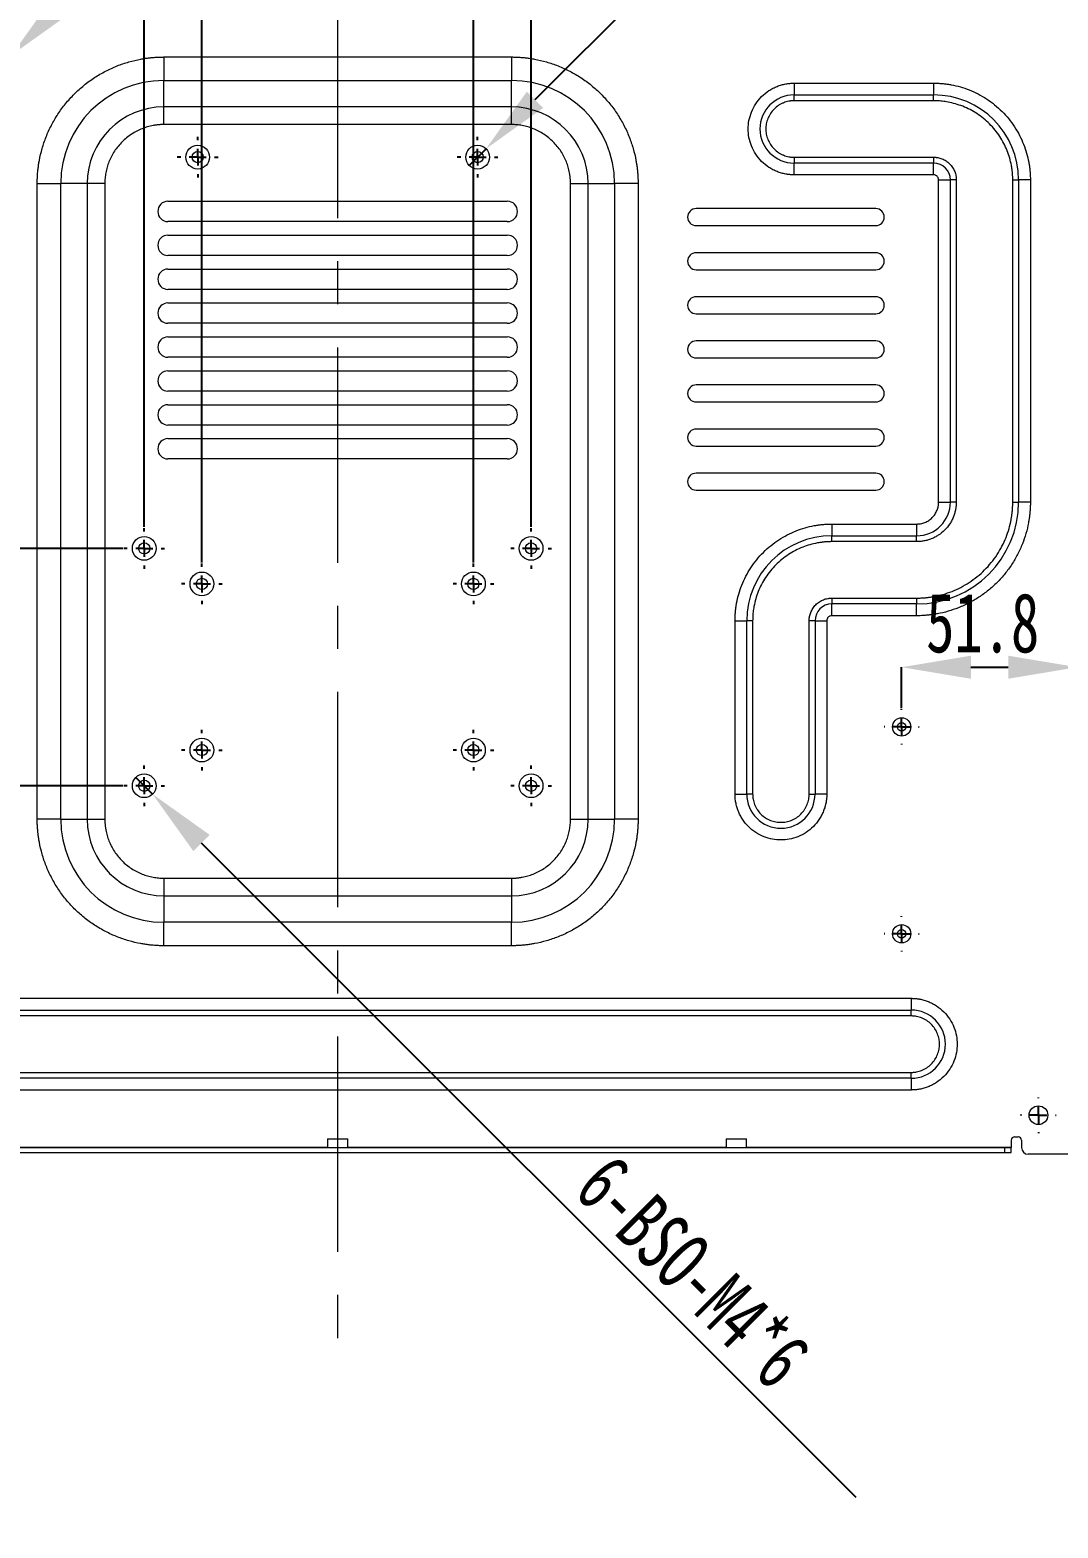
# Model space of a CAD drawing. Header units: millimetres. Extents: x 2 to 901, y 2 to 348.
# Drawn here: x 515.1 to 575.7, y 138.4 to 226.7 of the extents above; entities that cross this region are included whole.
import ezdxf

# ---------------------------------------------------------------- set-up
doc = ezdxf.new("R2010")
doc.units = ezdxf.units.MM
doc.header["$PDSIZE"] = -1
doc.linetypes.add('CENTERX2', pattern=[20.32, 12.7, -2.54, 2.54, -2.54])
doc.layers.add('图框', color=7, linetype='Continuous')
doc.styles.add('SLDTEXTSTYLE4', font='TXT', dxfattribs={"width": 0.7})
doc.dimstyles.new('SLDDIMSTYLE0', dxfattribs={"dimtxt": 3.5, "dimasz": 4.08, "dimexe": 0, "dimexo": 0.0625, "dimgap": 0.875, "dimtad": 2, "dimdec": 1, "dimlfac": 5, "dimrnd": 1e-09, "dimzin": 12, "dimdsep": 46, "dimtxsty": 'SLDTEXTSTYLE4', "dimsah": 1, "dimcen": 0.09, "dimadec": 0, "dimazin": 3, "dimtfac": 1, "dimtdec": 1, "dimtofl": 0, "dimtmove": 0, "dimatfit": 3, "dimfxl": 1, "dimfrac": 2, "dimtolj": 1, "dimtzin": 12, "dimarcsym": 0})
doc.dimstyles.new('SLDDIMSTYLE1', dxfattribs={"dimtxt": 3.5, "dimasz": 4.08, "dimexe": 0, "dimexo": 0.0625, "dimgap": 0.875, "dimtad": 2, "dimdec": 1, "dimlfac": 5, "dimrnd": 1e-09, "dimzin": 12, "dimdsep": 46, "dimtxsty": 'SLDTEXTSTYLE4', "dimsah": 1, "dimcen": 0.09, "dimadec": 0, "dimazin": 3, "dimtfac": 1, "dimtdec": 1, "dimtmove": 0, "dimatfit": 0, "dimfxl": 1, "dimfrac": 2, "dimtolj": 1, "dimtzin": 12, "dimarcsym": 0})
doc.dimstyles.new('SLDDIMSTYLE2', dxfattribs={"dimtxt": 3.5, "dimasz": 4.08, "dimexe": 0, "dimexo": 0.0625, "dimgap": 0.875, "dimtad": 2, "dimdec": 1, "dimlfac": 5, "dimrnd": 1e-09, "dimzin": 12, "dimdsep": 46, "dimtxsty": 'SLDTEXTSTYLE4', "dimblk1": 'NONE', "dimsah": 1, "dimcen": 0, "dimadec": 0, "dimazin": 3, "dimtfac": 1, "dimtdec": 1, "dimtmove": 0, "dimatfit": 3, "dimldrblk": 'NONE', "dimfxl": 1, "dimfrac": 2, "dimtolj": 1, "dimtzin": 12, "dimarcsym": 0})

# ---------------------------------------------------------------- blocks, each defined once
blk = doc.blocks.new('_D_7')
at = {"layer": 'Defpoints', "color": 0, "transparency": 16777216}
for p in [(513.236, 224.491), (514, 225.254)]:
    blk.add_point(p, dxfattribs=at)
at = {"layer": '图框', "color": 0, "lineweight": -2, "transparency": 16777216}
for p, q in [((538.906, 250.161), (516.885, 228.139)), ((513.236, 224.491), (514, 225.254))]:
    blk.add_line(p, q, dxfattribs=at)
at = {"layer": '图框', "color": 0, "transparency": 16777216}
blk.add_solid([(516.404, 228.62), (517.366, 227.659), (514, 225.254)], dxfattribs=at)
at = {"layer": '图框', "color": 0, "transparency": 16777216, "insert": (518.447, 235.889), "char_height": 3.5, "attachment_point": 1, "rotation": 45, "style": 'SLDTEXTSTYLE4'}
blk.add_mtext('\\A1;4-BOS-M3*8', dxfattribs=at)
blk = doc.blocks.new('_NONE')
blk = doc.blocks.new('_D_8')
at = {"layer": 'Defpoints', "color": 0, "transparency": 16777216}
for p in [(576.818, 189.153), (566.458, 186.674), (576.818, 186.674)]:
    blk.add_point(p, dxfattribs=at)
at = {"layer": '图框', "color": 0, "lineweight": -2, "transparency": 16777216}
for p, q in [((566.458, 186.737), (566.458, 189.153)), ((570.538, 189.153), (572.738, 189.153)), ((576.818, 186.737), (576.818, 189.153))]:
    blk.add_line(p, q, dxfattribs=at)
at = {"layer": '图框', "color": 0, "transparency": 16777216}
for points in [[(570.538, 189.833), (570.538, 188.473), (566.458, 189.153)], [(572.738, 189.833), (572.738, 188.473), (576.818, 189.153)]]:
    blk.add_solid(points, dxfattribs=at)
at = {"layer": '图框', "color": 0, "transparency": 16777216, "insert": (571.235, 193.528), "char_height": 3.5, "attachment_point": 2, "style": 'SLDTEXTSTYLE4'}
blk.add_mtext('\\A1;51.8', dxfattribs=at)
blk = doc.blocks.new('_D_11')
at = {"layer": 'Defpoints', "color": 0, "transparency": 16777216}
for p in [(544.618, 256.493), (521.818, 197.362), (544.618, 197.362)]:
    blk.add_point(p, dxfattribs=at)
at = {"layer": '图框', "color": 0, "lineweight": -2, "transparency": 16777216}
for p, q in [((521.818, 197.425), (521.818, 256.493)), ((525.898, 256.493), (540.538, 256.493)), ((544.618, 197.425), (544.618, 256.493))]:
    blk.add_line(p, q, dxfattribs=at)
at = {"layer": '图框', "color": 0, "transparency": 16777216}
for points in [[(525.898, 257.173), (525.898, 255.813), (521.818, 256.493)], [(540.538, 257.173), (540.538, 255.813), (544.618, 256.493)]]:
    blk.add_solid(points, dxfattribs=at)
at = {"layer": '图框', "color": 0, "transparency": 16777216, "insert": (533.204, 260.868), "char_height": 3.5, "attachment_point": 2, "style": 'SLDTEXTSTYLE4'}
blk.add_mtext('\\A1;114', dxfattribs=at)
blk = doc.blocks.new('_D_12')
at = {"layer": 'Defpoints', "color": 0, "transparency": 16777216}
for p in [(480.936, 196.162), (520.618, 196.162), (520.618, 182.162)]:
    blk.add_point(p, dxfattribs=at)
at = {"layer": '图框', "color": 0, "lineweight": -2, "transparency": 16777216}
for p, q in [((520.556, 196.162), (480.936, 196.162)), ((480.936, 186.242), (480.936, 192.082)), ((520.556, 182.162), (480.936, 182.162))]:
    blk.add_line(p, q, dxfattribs=at)
at = {"layer": '图框', "color": 0, "transparency": 16777216}
for points in [[(480.256, 192.082), (481.616, 192.082), (480.936, 196.162)], [(480.256, 186.242), (481.616, 186.242), (480.936, 182.162)]]:
    blk.add_solid(points, dxfattribs=at)
at = {"layer": '图框', "color": 0, "transparency": 16777216, "insert": (476.561, 189.153), "char_height": 3.5, "attachment_point": 2, "rotation": 90, "style": 'SLDTEXTSTYLE4'}
blk.add_mtext('\\A1;70', dxfattribs=at)
blk = doc.blocks.new('_D_13')
at = {"layer": 'Defpoints', "color": 0, "transparency": 16777216}
for p in [(541.218, 250.773), (525.218, 195.268), (541.218, 195.268)]:
    blk.add_point(p, dxfattribs=at)
at = {"layer": '图框', "color": 0, "lineweight": -2, "transparency": 16777216}
for p, q in [((525.218, 195.331), (525.218, 250.773)), ((529.298, 250.773), (537.138, 250.773)), ((541.218, 195.331), (541.218, 250.773))]:
    blk.add_line(p, q, dxfattribs=at)
at = {"layer": '图框', "color": 0, "transparency": 16777216}
for points in [[(529.298, 251.453), (529.298, 250.093), (525.218, 250.773)], [(537.138, 251.453), (537.138, 250.093), (541.218, 250.773)]]:
    blk.add_solid(points, dxfattribs=at)
at = {"layer": '图框', "color": 0, "transparency": 16777216, "insert": (533.204, 255.148), "char_height": 3.5, "attachment_point": 2, "style": 'SLDTEXTSTYLE4'}
blk.add_mtext('\\A1;80', dxfattribs=at)
blk = doc.blocks.new('_D_14')
at = {"layer": 'Defpoints', "color": 0, "transparency": 16777216}
for p in [(521.323, 182.657), (522.313, 181.667)]:
    blk.add_point(p, dxfattribs=at)
at = {"layer": '图框', "color": 0, "lineweight": -2, "transparency": 16777216}
for p, q in [((521.323, 182.657), (522.313, 181.667)), ((563.784, 140.197), (525.198, 178.782))]:
    blk.add_line(p, q, dxfattribs=at)
at = {"layer": '图框', "color": 0, "transparency": 16777216}
blk.add_solid([(525.679, 179.263), (524.717, 178.302), (522.313, 181.667)], dxfattribs=at)
at = {"layer": '图框', "color": 0, "transparency": 16777216, "insert": (549.512, 160.656), "char_height": 3.5, "attachment_point": 1, "rotation": 315, "style": 'SLDTEXTSTYLE4'}
blk.add_mtext('\\A1;6-BSO-M4*6', dxfattribs=at)
blk = doc.blocks.new('_D_16')
at = {"layer": 'Defpoints', "color": 0, "transparency": 16777216}
for p in [(541.963, 219.729), (540.973, 218.739)]:
    blk.add_point(p, dxfattribs=at)
at = {"layer": '图框', "color": 0, "lineweight": -2, "transparency": 16777216}
for p, q in [((574.726, 252.493), (544.848, 222.614)), ((540.973, 218.739), (541.963, 219.729))]:
    blk.add_line(p, q, dxfattribs=at)
at = {"layer": '图框', "color": 0, "transparency": 16777216}
blk.add_solid([(544.367, 223.095), (545.329, 222.134), (541.963, 219.729)], dxfattribs=at)
at = {"layer": '图框', "color": 0, "transparency": 16777216, "insert": (552.535, 236.488), "char_height": 3.5, "attachment_point": 1, "rotation": 45, "style": 'SLDTEXTSTYLE4'}
blk.add_mtext('\\A1;2-BSO-M4*45', dxfattribs=at)
blk = doc.blocks.new('SW_CENTERMARKSYMBOL_0')
at = {"layer": '图框', "color": 0}
for p, q in [((0, 1), (0, 1.2)), ((-1, 0), (-1.2, 0)), ((0, 0), (-0.5, 0)), ((0, 0), (0, 0.5)), ((0, 0), (0, -0.5)), ((0, 0), (0.5, 0)), ((1, 0), (1.2, 0)), ((0, -1), (0, -1.2))]:
    blk.add_line(p, q, dxfattribs=at)
blk = doc.blocks.new('SW_CENTERMARKSYMBOL_1')
at = {"layer": '图框', "color": 0}
for p, q in [((0, 1), (0, 1.2)), ((-1, 0), (-1.2, 0)), ((0, 0), (-0.5, 0)), ((0, 0), (0, 0.5)), ((0, 0), (0, -0.5)), ((0, 0), (0.5, 0)), ((1, 0), (1.2, 0)), ((0, -1), (0, -1.2))]:
    blk.add_line(p, q, dxfattribs=at)
blk = doc.blocks.new('SW_CENTERMARKSYMBOL_2')
at = {"layer": '图框', "color": 0}
for p, q in [((0, 1), (0, 1.2)), ((-1, 0), (-1.2, 0)), ((0, 0), (-0.5, 0)), ((0, 0), (0, 0.5)), ((0, 0), (0, -0.5)), ((0, 0), (0.5, 0)), ((1, 0), (1.2, 0)), ((0, -1), (0, -1.2))]:
    blk.add_line(p, q, dxfattribs=at)
blk = doc.blocks.new('SW_CENTERMARKSYMBOL_3')
at = {"layer": '图框', "color": 0}
for p, q in [((0, 1), (0, 1.2)), ((-1, 0), (-1.2, 0)), ((0, 0), (-0.5, 0)), ((0, 0), (0, 0.5)), ((0, 0), (0, -0.5)), ((0, 0), (0.5, 0)), ((1, 0), (1.2, 0)), ((0, -1), (0, -1.2))]:
    blk.add_line(p, q, dxfattribs=at)
blk = doc.blocks.new('SW_CENTERMARKSYMBOL_4')
at = {"layer": '图框', "color": 0}
for p, q in [((0, 1), (0, 1.2)), ((-1, 0), (-1.2, 0)), ((0, 0), (-0.5, 0)), ((0, 0), (0, 0.5)), ((0, 0), (0, -0.5)), ((0, 0), (0.5, 0)), ((1, 0), (1.2, 0)), ((0, -1), (0, -1.2))]:
    blk.add_line(p, q, dxfattribs=at)
blk = doc.blocks.new('SW_CENTERMARKSYMBOL_5')
at = {"layer": '图框', "color": 0}
for p, q in [((0, 1), (0, 1.2)), ((-1, 0), (-1.2, 0)), ((0, 0), (-0.5, 0)), ((0, 0), (0, 0.5)), ((0, 0), (0, -0.5)), ((0, 0), (0.5, 0)), ((1, 0), (1.2, 0)), ((0, -1), (0, -1.2))]:
    blk.add_line(p, q, dxfattribs=at)
blk = doc.blocks.new('SW_CENTERMARKSYMBOL_6')
at = {"layer": '图框', "color": 0}
for p, q in [((0, 1), (0, 1.2)), ((-1, 0), (-1.2, 0)), ((0, 0), (-0.5, 0)), ((0, 0), (0, 0.5)), ((0, 0), (0, -0.5)), ((0, 0), (0.5, 0)), ((1, 0), (1.2, 0)), ((0, -1), (0, -1.2))]:
    blk.add_line(p, q, dxfattribs=at)
blk = doc.blocks.new('SW_CENTERMARKSYMBOL_7')
at = {"layer": '图框', "color": 0}
for p, q in [((0, 1), (0, 1.2)), ((-1, 0), (-1.2, 0)), ((0, 0), (-0.5, 0)), ((0, 0), (0, 0.5)), ((0, 0), (0, -0.5)), ((0, 0), (0.5, 0)), ((1, 0), (1.2, 0)), ((0, -1), (0, -1.2))]:
    blk.add_line(p, q, dxfattribs=at)
blk = doc.blocks.new('SW_CENTERMARKSYMBOL_8')
at = {"layer": '图框', "color": 0}
for p, q in [((0, 1), (0, 1.2)), ((-1, 0), (-1.2, 0)), ((0, 0), (-0.5, 0)), ((0, 0), (0, 0.5)), ((0, 0), (0, -0.5)), ((0, 0), (0.5, 0)), ((1, 0), (1.2, 0)), ((0, -1), (0, -1.2))]:
    blk.add_line(p, q, dxfattribs=at)
blk = doc.blocks.new('SW_CENTERMARKSYMBOL_9')
at = {"layer": '图框', "color": 0}
for p, q in [((0, 1), (0, 1.2)), ((-1, 0), (-1.2, 0)), ((0, 0), (-0.5, 0)), ((0, 0), (0, 0.5)), ((0, 0), (0, -0.5)), ((0, 0), (0.5, 0)), ((1, 0), (1.2, 0)), ((0, -1), (0, -1.2))]:
    blk.add_line(p, q, dxfattribs=at)
blk = doc.blocks.new('SW_CENTERMARKSYMBOL_11')
at = {"layer": '图框', "color": 0}
for p, q in [((0, 1), (0, 1.04)), ((-1, 0), (-1.04, 0)), ((0, 0), (-0.5, 0)), ((0, 0), (0, 0.5)), ((0, 0), (0, -0.5)), ((0, 0), (0.5, 0)), ((1, 0), (1.04, 0)), ((0, -1), (0, -1.04))]:
    blk.add_line(p, q, dxfattribs=at)
blk = doc.blocks.new('SW_CENTERMARKSYMBOL_16')
at = {"layer": '图框', "color": 0}
for p, q in [((0, 1), (0, 1.04)), ((-1, 0), (-1.04, 0)), ((0, 0), (-0.5, 0)), ((0, 0), (0, 0.5)), ((0, 0), (0, -0.5)), ((0, 0), (0.5, 0)), ((1, 0), (1.04, 0)), ((0, -1), (0, -1.04))]:
    blk.add_line(p, q, dxfattribs=at)
blk = doc.blocks.new('SW_CENTERMARKSYMBOL_31')
at = {"layer": '图框', "color": 0}
for p, q in [((0, 1), (0, 1.05)), ((-1, 0), (-1.05, 0)), ((0, 0), (-0.5, 0)), ((0, 0), (0, 0.5)), ((0, 0), (0, -0.5)), ((0, 0), (0.5, 0)), ((1, 0), (1.05, 0)), ((0, -1), (0, -1.05))]:
    blk.add_line(p, q, dxfattribs=at)

msp = doc.modelspace()

# ---------------------------------------------------------------- linework, layer by layer
at = {"color": 7, "linetype": 'Continuous', "lineweight": 15}
for p, q in [((522.974, 225.14), (543.462, 225.14)), ((522.974, 225.14), (522.974, 223.755)), ((543.462, 225.14), (543.462, 223.755)), ((522.974, 223.755), (543.462, 223.755)), ((522.974, 222.196), (522.974, 223.755)), ((543.462, 222.196), (543.462, 223.755)), ((560.118, 223.597), (568.341, 223.597)), ((560.118, 223.597), (560.118, 222.905)), ((568.341, 223.597), (568.341, 222.905)), ((560.118, 222.905), (568.341, 222.905)), ((560.118, 222.558), (560.118, 222.905)), ((568.341, 222.558), (568.341, 222.905)), ((543.462, 222.196), (522.974, 222.196)), ((522.974, 221.157), (522.974, 222.196)), ((543.462, 221.157), (543.462, 222.196)), ((568.341, 222.558), (560.118, 222.558)), ((543.462, 221.157), (522.974, 221.157)), ((560.118, 219.229), (560.118, 218.883)), ((560.118, 219.229), (568.341, 219.229)), ((568.341, 219.229), (568.341, 218.883)), ((568.341, 218.883), (560.118, 218.883)), ((560.118, 218.19), (560.118, 218.883)), ((568.341, 218.19), (568.341, 218.883)), ((515.512, 180.19), (515.512, 217.679)), ((515.512, 217.679), (516.898, 217.679)), ((516.898, 180.19), (516.898, 217.679)), ((518.457, 217.679), (516.898, 217.679)), ((518.457, 217.679), (518.457, 180.19)), ((519.496, 217.679), (518.457, 217.679)), ((519.496, 217.679), (519.496, 180.19)), ((546.941, 217.679), (547.98, 217.679)), ((546.941, 180.19), (546.941, 217.679)), ((547.98, 180.19), (547.98, 217.679)), ((547.98, 217.679), (549.539, 217.679)), ((549.539, 217.679), (549.539, 180.19)), ((550.924, 217.679), (549.539, 217.679)), ((550.924, 217.679), (550.924, 180.19)), ((568.341, 218.19), (560.118, 218.19)), ((568.637, 198.894), (568.637, 217.894)), ((568.637, 217.894), (569.33, 217.894)), ((569.33, 198.894), (569.33, 217.894)), ((569.677, 217.894), (569.33, 217.894)), ((569.677, 217.894), (569.677, 198.894)), ((573.005, 217.894), (573.352, 217.894)), ((573.005, 198.894), (573.005, 217.894)), ((573.352, 217.894), (573.352, 198.894)), ((574.045, 217.894), (573.352, 217.894)), ((574.045, 217.894), (574.045, 198.894)), ((523.218, 216.634), (543.218, 216.634)), ((564.932, 216.197), (554.341, 216.197)), ((543.218, 215.434), (523.218, 215.434)), ((554.341, 215.197), (564.932, 215.197)), ((523.218, 214.634), (543.218, 214.634)), ((543.218, 213.434), (523.218, 213.434)), ((564.932, 213.597), (554.341, 213.597)), ((523.218, 212.634), (543.218, 212.634)), ((554.341, 212.597), (564.932, 212.597)), ((543.218, 211.434), (523.218, 211.434)), ((523.218, 210.634), (543.218, 210.634)), ((564.932, 210.997), (554.341, 210.997)), ((543.218, 209.434), (523.218, 209.434)), ((554.341, 209.997), (564.932, 209.997)), ((523.218, 208.634), (543.218, 208.634)), ((564.932, 208.397), (554.341, 208.397)), ((543.218, 207.434), (523.218, 207.434)), ((554.341, 207.397), (564.932, 207.397)), ((523.218, 206.634), (543.218, 206.634)), ((543.218, 205.434), (523.218, 205.434)), ((564.932, 205.797), (554.341, 205.797)), ((523.218, 204.634), (543.218, 204.634)), ((554.341, 204.797), (564.932, 204.797)), ((543.218, 203.434), (523.218, 203.434)), ((564.932, 203.197), (554.341, 203.197)), ((523.218, 202.634), (543.218, 202.634)), ((543.218, 201.434), (523.218, 201.434)), ((554.341, 202.197), (564.932, 202.197)), ((564.932, 200.597), (554.341, 200.597)), ((554.341, 199.597), (564.932, 199.597)), ((568.637, 198.894), (569.33, 198.894)), ((569.677, 198.894), (569.33, 198.894)), ((573.005, 198.894), (573.352, 198.894)), ((574.045, 198.894), (573.352, 198.894)), ((562.341, 197.597), (567.341, 197.597)), ((562.341, 197.597), (562.341, 196.905)), ((567.341, 197.597), (567.341, 196.905)), ((562.341, 196.905), (567.341, 196.905)), ((562.341, 196.558), (562.341, 196.905)), ((567.341, 196.558), (562.341, 196.558)), ((567.341, 196.558), (567.341, 196.905)), ((562.341, 193.229), (562.341, 192.883)), ((562.341, 193.229), (567.341, 193.229)), ((567.341, 192.883), (562.341, 192.883)), ((562.341, 192.19), (562.341, 192.883)), ((567.341, 193.229), (567.341, 192.883)), ((567.341, 192.19), (567.341, 192.883)), ((556.638, 181.671), (556.638, 191.894)), ((556.638, 191.894), (557.33, 191.894)), ((557.33, 181.671), (557.33, 191.894)), ((557.677, 191.894), (557.33, 191.894)), ((557.677, 191.894), (557.677, 181.671)), ((561.352, 191.894), (561.005, 191.894)), ((561.005, 181.671), (561.005, 191.894)), ((561.352, 191.894), (561.352, 181.671)), ((561.352, 191.894), (562.045, 191.894)), ((562.045, 191.894), (562.045, 181.671)), ((567.341, 192.19), (562.341, 192.19)), ((556.638, 181.671), (557.33, 181.671)), ((557.677, 181.671), (557.33, 181.671)), ((561.005, 181.671), (561.352, 181.671)), ((562.045, 181.671), (561.352, 181.671)), ((516.898, 180.19), (515.512, 180.19)), ((516.898, 180.19), (518.457, 180.19)), ((518.457, 180.19), (519.496, 180.19)), ((546.941, 180.19), (547.98, 180.19)), ((547.98, 180.19), (549.539, 180.19)), ((550.924, 180.19), (549.539, 180.19)), ((522.974, 176.712), (522.974, 175.673)), ((522.974, 176.712), (543.462, 176.712)), ((543.462, 176.712), (543.462, 175.673)), ((522.974, 175.673), (522.974, 174.114)), ((522.974, 175.673), (543.462, 175.673)), ((543.462, 175.673), (543.462, 174.114)), ((543.462, 174.114), (522.974, 174.114)), ((522.974, 172.728), (522.974, 174.114)), ((543.462, 172.728), (543.462, 174.114)), ((543.462, 172.728), (522.974, 172.728)), ((497.578, 169.627), (567.024, 169.627)), ((567.024, 169.627), (567.024, 168.934)), ((497.578, 168.934), (567.024, 168.934)), ((567.024, 168.588), (567.024, 168.934)), ((567.024, 168.588), (497.578, 168.588)), ((497.578, 165.259), (567.024, 165.259)), ((567.024, 164.913), (567.024, 165.259)), ((567.024, 164.913), (497.578, 164.913)), ((567.024, 164.913), (567.024, 164.22)), ((567.024, 164.22), (497.578, 164.22)), ((493.918, 160.834), (572.518, 160.834)), ((532.618, 161.334), (532.618, 160.834)), ((532.618, 161.334), (533.218, 161.334)), ((533.218, 161.334), (533.818, 161.334)), ((533.818, 160.834), (533.818, 161.334)), ((556.118, 161.334), (556.118, 160.834)), ((556.118, 161.334), (556.718, 161.334)), ((556.718, 161.334), (557.318, 161.334)), ((557.318, 160.834), (557.318, 161.334)), ((572.518, 160.834), (572.518, 160.534)), ((572.518, 160.834), (572.918, 160.834)), ((572.918, 161.254), (572.918, 160.854)), ((572.918, 160.854), (572.918, 160.834)), ((572.918, 160.534), (572.918, 160.834)), ((573.118, 161.454), (573.322, 161.454)), ((573.522, 161.254), (573.522, 160.834)), ((493.918, 160.534), (572.518, 160.534)), ((572.518, 160.534), (572.918, 160.534)), ((581.918, 160.434), (573.922, 160.434))]:
    msp.add_line(p, q, dxfattribs=at)
at = {"color": 8, "linetype": 'Continuous', "lineweight": 15}
for p, q in [((510.318, 160.854), (532.618, 160.854)), ((533.818, 160.854), (556.118, 160.854)), ((557.318, 160.854), (572.918, 160.854))]:
    msp.add_line(p, q, dxfattribs=at)
at = {"color": 7, "linetype": 'Continuous', "lineweight": 15}
for centre, radius in [((524.968, 219.234), 0.7), ((524.968, 219.234), 0.33), ((541.468, 219.234), 0.7), ((541.468, 219.234), 0.33), ((521.818, 196.162), 0.7), ((521.818, 196.162), 0.33), ((544.618, 196.162), 0.7), ((544.618, 196.162), 0.33), ((525.218, 194.068), 0.7), ((525.218, 194.068), 0.33), ((541.218, 194.068), 0.7), ((541.218, 194.068), 0.33), ((566.458, 185.634), 0.54), ((566.458, 185.634), 0.25), ((525.218, 184.268), 0.7), ((541.218, 184.268), 0.7), ((525.218, 184.268), 0.33), ((541.218, 184.268), 0.33), ((521.818, 182.162), 0.7), ((521.818, 182.162), 0.33), ((544.618, 182.162), 0.7), ((544.618, 182.162), 0.33), ((566.458, 173.434), 0.54), ((566.458, 173.434), 0.25), ((574.518, 162.734), 0.55)]:
    msp.add_circle(centre, radius, dxfattribs=at)
for centre, radius, start, end in [((522.974, 217.679), 6.076, 90, 180), ((543.462, 217.679), 6.076, 0, 90), ((560.118, 220.894), 2.011, 90, 270), ((568.341, 217.894), 5.011, 0, 90), ((522.974, 217.679), 4.517, 90, 180), ((543.462, 217.679), 4.517, 0, 90), ((568.341, 217.894), 0.989, 360, 90), ((523.218, 216.034), 0.6, 90, 270), ((543.218, 216.034), 0.6, 270, 90), ((554.341, 215.697), 0.5, 90, 270), ((564.932, 215.697), 0.5, 270, 90), ((523.218, 214.034), 0.6, 90, 270), ((543.218, 214.034), 0.6, 270, 90), ((554.341, 213.097), 0.5, 90, 270), ((564.932, 213.097), 0.5, 270, 90), ((523.218, 212.034), 0.6, 90, 270), ((543.218, 212.034), 0.6, 270, 90), ((523.218, 210.034), 0.6, 90, 270), ((543.218, 210.034), 0.6, 270, 90), ((554.341, 210.497), 0.5, 90, 270), ((564.932, 210.497), 0.5, 270, 90), ((523.218, 208.034), 0.6, 90, 270), ((543.218, 208.034), 0.6, 270, 90), ((554.341, 207.897), 0.5, 90, 270), ((564.932, 207.897), 0.5, 270, 90), ((523.218, 206.034), 0.6, 90, 270), ((543.218, 206.034), 0.6, 270, 90), ((554.341, 205.297), 0.5, 90, 270), ((564.932, 205.297), 0.5, 270, 90), ((523.218, 204.034), 0.6, 90, 270), ((543.218, 204.034), 0.6, 270, 90), ((554.341, 202.697), 0.5, 90, 270), ((564.932, 202.697), 0.5, 270, 90), ((523.218, 202.034), 0.6, 90, 270), ((543.218, 202.034), 0.6, 270, 90), ((554.341, 200.097), 0.5, 90, 270), ((564.932, 200.097), 0.5, 270, 90), ((567.341, 198.894), 6.011, 270, 0), ((567.341, 198.894), 1.989, 270, 0), ((562.341, 191.894), 5.011, 90, 180), ((562.341, 191.894), 0.989, 90, 180), ((559.341, 181.671), 2.011, 180, 0), ((522.974, 180.19), 6.076, 180, 270), ((522.974, 180.19), 4.517, 180, 270), ((543.462, 180.19), 6.076, 270, 0), ((543.462, 180.19), 4.517, 270, 0), ((567.024, 166.924), 2.011, 270, 90), ((573.118, 161.254), 0.2, 90, 180), ((573.322, 161.254), 0.2, 0, 90), ((573.922, 160.834), 0.4, 180, 270)]:
    msp.add_arc(centre, radius, start, end, dxfattribs=at)
for points, knots in [([(515.512, 217.679), (515.512, 217.72), (515.513, 217.803), (515.516, 217.927), (515.521, 218.051), (515.528, 218.175), (515.537, 218.299), (515.549, 218.422), (515.562, 218.545), (515.578, 218.668), (515.595, 218.791), (515.615, 218.914), (515.671, 219.233), (515.791, 219.744), (516.028, 220.439), (516.337, 221.117), (516.721, 221.773), (517.172, 222.392), (517.688, 222.964), (518.261, 223.481), (518.879, 223.932), (519.536, 224.316), (520.213, 224.624), (520.909, 224.861), (521.453, 224.989), (521.841, 225.055), (522.066, 225.086), (522.292, 225.111), (522.519, 225.128), (522.746, 225.138), (522.898, 225.14), (522.974, 225.14)], [0, 0, 0, 0, 0.0106146, 0.0212162, 0.0318077, 0.0423919, 0.0529719, 0.0635506, 0.0741309, 0.0847157, 0.0953081, 0.1059109, 0.116527, 0.1782633, 0.2400085, 0.304318, 0.3686365, 0.4343145, 0.5000016, 0.5656795, 0.6313666, 0.6956761, 0.7599947, 0.8217309, 0.8834761, 0.9029257, 0.9223395, 0.9417358, 0.9611325, 0.9805479, 1, 1, 1, 1]), ([(543.462, 225.14), (543.504, 225.14), (543.587, 225.14), (543.711, 225.137), (543.835, 225.132), (543.959, 225.124), (544.082, 225.115), (544.206, 225.104), (544.329, 225.09), (544.452, 225.075), (544.575, 225.057), (544.698, 225.038), (545.017, 224.982), (545.528, 224.861), (546.223, 224.624), (546.901, 224.316), (547.557, 223.932), (548.176, 223.481), (548.748, 222.964), (549.265, 222.392), (549.716, 221.773), (550.099, 221.117), (550.408, 220.439), (550.645, 219.744), (550.773, 219.199), (550.839, 218.812), (550.87, 218.587), (550.894, 218.36), (550.911, 218.134), (550.922, 217.906), (550.924, 217.755), (550.924, 217.679)], [0, 0, 0, 0, 0.010615, 0.021216, 0.031808, 0.042392, 0.052972, 0.063551, 0.074131, 0.084716, 0.095308, 0.105911, 0.116527, 0.178263, 0.240008, 0.304318, 0.368637, 0.434314, 0.500002, 0.565679, 0.631367, 0.695676, 0.759995, 0.821731, 0.883476, 0.902926, 0.92234, 0.941736, 0.961133, 0.980548, 1, 1, 1, 1]), ([(560.118, 218.19), (560.095, 218.19), (560.047, 218.191), (559.977, 218.194), (559.906, 218.198), (559.836, 218.205), (559.766, 218.213), (559.696, 218.223), (559.563, 218.246), (559.37, 218.291), (559.118, 218.377), (558.872, 218.489), (558.554, 218.675), (558.193, 218.968), (557.842, 219.401), (557.591, 219.885), (557.446, 220.389), (557.399, 220.894), (557.446, 221.398), (557.591, 221.902), (557.842, 222.387), (558.193, 222.819), (558.554, 223.113), (558.872, 223.298), (559.118, 223.41), (559.37, 223.496), (559.581, 223.546), (559.748, 223.573), (559.871, 223.587), (559.994, 223.596), (560.077, 223.597), (560.118, 223.597)], [0, 0, 0, 0, 0.008343, 0.016672, 0.024993, 0.033312, 0.041634, 0.049965, 0.058311, 0.0892, 0.120102, 0.15228, 0.18447, 0.250119, 0.315767, 0.380052, 0.441771, 0.500002, 0.558232, 0.619951, 0.684236, 0.749885, 0.815534, 0.847711, 0.879901, 0.910791, 0.941693, 0.956282, 0.970843, 0.985406, 1, 1, 1, 1]), ([(568.341, 223.597), (568.376, 223.597), (568.446, 223.597), (568.55, 223.594), (568.654, 223.589), (568.758, 223.582), (568.862, 223.574), (568.966, 223.563), (569.069, 223.551), (569.173, 223.537), (569.276, 223.521), (569.526, 223.477), (569.92, 223.384), (570.451, 223.203), (570.969, 222.967), (571.471, 222.674), (571.944, 222.329), (572.381, 221.934), (572.776, 221.496), (573.121, 221.024), (573.414, 220.522), (573.65, 220.004), (573.831, 219.472), (573.932, 219.045), (573.985, 218.726), (574.012, 218.519), (574.031, 218.311), (574.042, 218.103), (574.044, 217.963), (574.045, 217.894)], [0, 0, 0, 0, 0.0116751, 0.0233348, 0.034983, 0.0466236, 0.0582605, 0.0698977, 0.081539, 0.0931884, 0.1048498, 0.116527, 0.178262, 0.2400087, 0.304317, 0.3686371, 0.4343137, 0.5000024, 0.5656791, 0.6313677, 0.695676, 0.7599961, 0.8217311, 0.8834778, 0.9068117, 0.9300995, 0.9533726, 0.9766624, 1, 1, 1, 1]), ([(560.118, 222.558), (560.101, 222.558), (560.067, 222.558), (560.017, 222.555), (559.966, 222.551), (559.916, 222.546), (559.865, 222.539), (559.779, 222.524), (559.658, 222.496), (559.502, 222.443), (559.351, 222.374), (559.156, 222.26), (558.933, 222.079), (558.717, 221.813), (558.562, 221.515), (558.473, 221.204), (558.445, 220.894), (558.473, 220.583), (558.562, 220.273), (558.717, 219.975), (558.933, 219.709), (559.156, 219.528), (559.351, 219.413), (559.502, 219.345), (559.658, 219.292), (559.795, 219.259), (559.915, 219.241), (560.017, 219.231), (560.084, 219.23), (560.118, 219.229)], [0, 0, 0, 0, 0.009731, 0.019444, 0.02915, 0.038857, 0.048574, 0.05831, 0.089196, 0.120102, 0.152276, 0.18447, 0.250119, 0.315768, 0.380053, 0.441772, 0.500003, 0.558234, 0.619953, 0.684238, 0.749888, 0.815537, 0.84771, 0.879904, 0.91079, 0.941696, 0.961138, 0.980549, 1, 1, 1, 1]), ([(573.005, 217.894), (573.005, 217.925), (573.005, 217.989), (573.002, 218.084), (572.997, 218.178), (572.99, 218.273), (572.982, 218.367), (572.971, 218.461), (572.959, 218.555), (572.944, 218.649), (572.907, 218.86), (572.831, 219.185), (572.683, 219.619), (572.49, 220.043), (572.25, 220.453), (571.968, 220.84), (571.645, 221.198), (571.287, 221.521), (570.901, 221.803), (570.49, 222.043), (570.067, 222.235), (569.632, 222.384), (569.283, 222.466), (569.022, 222.509), (568.852, 222.531), (568.682, 222.547), (568.512, 222.556), (568.398, 222.558), (568.341, 222.558)], [0, 0, 0, 0, 0.012971, 0.025924, 0.038863, 0.051795, 0.064725, 0.077657, 0.090598, 0.103553, 0.116527, 0.17826, 0.240008, 0.304315, 0.368637, 0.434312, 0.500002, 0.565678, 0.631368, 0.695675, 0.759996, 0.82173, 0.883478, 0.906811, 0.930099, 0.953372, 0.976662, 1, 1, 1, 1]), ([(522.974, 221.157), (522.947, 221.157), (522.894, 221.156), (522.815, 221.153), (522.735, 221.149), (522.656, 221.143), (522.577, 221.134), (522.498, 221.124), (522.42, 221.113), (522.256, 221.084), (522.011, 221.027), (521.687, 220.916), (521.371, 220.772), (520.962, 220.533), (520.497, 220.156), (520.119, 219.69), (519.88, 219.281), (519.737, 218.965), (519.626, 218.641), (519.562, 218.37), (519.527, 218.155), (519.509, 217.997), (519.498, 217.838), (519.497, 217.732), (519.496, 217.679)], [0, 0, 0, 0, 0.014596, 0.029169, 0.043727, 0.058279, 0.072831, 0.087391, 0.101968, 0.116568, 0.178321, 0.240093, 0.304421, 0.368767, 0.500004, 0.63124, 0.695568, 0.759914, 0.821668, 0.88344, 0.912607, 0.941715, 0.970826, 1, 1, 1, 1]), ([(546.941, 217.679), (546.94, 217.705), (546.94, 217.758), (546.937, 217.838), (546.933, 217.917), (546.926, 217.996), (546.918, 218.075), (546.908, 218.154), (546.896, 218.233), (546.868, 218.396), (546.81, 218.641), (546.7, 218.965), (546.556, 219.281), (546.317, 219.69), (545.939, 220.156), (545.474, 220.533), (545.065, 220.772), (544.749, 220.916), (544.425, 221.027), (544.154, 221.09), (543.938, 221.125), (543.78, 221.143), (543.622, 221.155), (543.515, 221.156), (543.462, 221.157)], [0, 0, 0, 0, 0.014596, 0.029169, 0.043727, 0.058279, 0.072831, 0.087391, 0.101968, 0.116568, 0.178321, 0.240093, 0.304421, 0.368767, 0.500004, 0.63124, 0.695568, 0.759914, 0.821668, 0.88344, 0.912607, 0.941715, 0.970826, 1, 1, 1, 1]), ([(568.341, 219.229), (568.357, 219.229), (568.39, 219.229), (568.439, 219.226), (568.487, 219.222), (568.536, 219.215), (568.611, 219.203), (568.711, 219.179), (568.835, 219.137), (568.957, 219.082), (569.114, 218.99), (569.292, 218.845), (569.437, 218.666), (569.529, 218.509), (569.584, 218.388), (569.627, 218.263), (569.653, 218.153), (569.668, 218.056), (569.675, 217.975), (569.676, 217.921), (569.677, 217.894)], [0, 0, 0, 0, 0.023336, 0.046629, 0.069911, 0.093213, 0.116565, 0.178303, 0.240092, 0.304405, 0.368768, 0.500006, 0.631244, 0.695556, 0.759919, 0.821658, 0.883446, 0.922311, 0.961113, 1, 1, 1, 1]), ([(568.637, 217.894), (568.634, 217.931), (568.627, 217.989), (568.59, 218.058), (568.552, 218.105), (568.505, 218.143), (568.436, 218.18), (568.378, 218.186), (568.341, 218.19)], [0, 0, 0, 0, 0.23943, 0.369623, 0.49996, 0.630117, 0.760574, 1, 1, 1, 1]), ([(574.045, 198.894), (574.045, 198.857), (574.044, 198.782), (574.041, 198.671), (574.037, 198.559), (574.03, 198.448), (574.022, 198.337), (574.012, 198.226), (574, 198.115), (573.986, 198.005), (573.97, 197.894), (573.952, 197.784), (573.902, 197.497), (573.794, 197.038), (573.581, 196.414), (573.304, 195.805), (572.959, 195.215), (572.554, 194.659), (572.09, 194.145), (571.575, 193.681), (571.02, 193.276), (570.43, 192.931), (569.821, 192.654), (569.196, 192.441), (568.707, 192.326), (568.359, 192.267), (568.157, 192.239), (567.954, 192.217), (567.75, 192.202), (567.546, 192.192), (567.409, 192.191), (567.341, 192.19)], [0, 0, 0, 0, 0.010615, 0.021216, 0.031807, 0.042392, 0.052972, 0.06355, 0.074131, 0.084716, 0.095308, 0.105911, 0.116527, 0.178263, 0.240008, 0.304317, 0.368637, 0.434314, 0.500002, 0.565679, 0.631367, 0.695676, 0.759995, 0.82173, 0.883476, 0.902926, 0.922339, 0.941736, 0.961132, 0.980548, 1, 1, 1, 1]), ([(567.341, 197.597), (567.357, 197.598), (567.389, 197.598), (567.436, 197.601), (567.483, 197.605), (567.53, 197.611), (567.603, 197.623), (567.7, 197.646), (567.821, 197.687), (567.938, 197.741), (568.091, 197.83), (568.264, 197.971), (568.405, 198.144), (568.494, 198.296), (568.548, 198.414), (568.589, 198.535), (568.614, 198.642), (568.629, 198.736), (568.636, 198.815), (568.637, 198.867), (568.638, 198.894)], [0, 0, 0, 0, 0.023336, 0.046629, 0.069911, 0.093212, 0.116565, 0.178303, 0.240092, 0.304404, 0.368768, 0.500006, 0.631244, 0.695556, 0.759919, 0.821657, 0.883446, 0.92231, 0.961113, 1, 1, 1, 1]), ([(567.341, 193.229), (567.376, 193.23), (567.445, 193.23), (567.549, 193.233), (567.652, 193.238), (567.755, 193.244), (567.859, 193.253), (567.962, 193.263), (568.064, 193.275), (568.167, 193.29), (568.27, 193.306), (568.518, 193.349), (568.909, 193.441), (569.437, 193.621), (569.951, 193.856), (570.449, 194.147), (570.919, 194.489), (571.353, 194.881), (571.746, 195.316), (572.088, 195.785), (572.379, 196.284), (572.613, 196.798), (572.794, 197.326), (572.893, 197.751), (572.946, 198.068), (572.973, 198.273), (572.992, 198.479), (573.003, 198.686), (573.005, 198.825), (573.005, 198.894)], [0, 0, 0, 0, 0.011675, 0.023335, 0.034983, 0.046624, 0.058261, 0.069898, 0.081539, 0.093188, 0.10485, 0.116527, 0.178262, 0.240009, 0.304317, 0.368637, 0.434314, 0.500002, 0.565679, 0.631368, 0.695676, 0.759996, 0.821731, 0.883478, 0.906812, 0.930099, 0.953373, 0.976662, 1, 1, 1, 1]), ([(569.677, 198.894), (569.677, 198.87), (569.676, 198.823), (569.673, 198.751), (569.667, 198.68), (569.66, 198.61), (569.65, 198.539), (569.629, 198.418), (569.589, 198.247), (569.515, 198.03), (569.419, 197.818), (569.258, 197.543), (569.004, 197.23), (568.692, 196.977), (568.417, 196.816), (568.205, 196.72), (567.988, 196.646), (567.806, 196.603), (567.661, 196.579), (567.555, 196.567), (567.448, 196.56), (567.377, 196.559), (567.341, 196.558)], [0, 0, 0, 0, 0.019454, 0.038873, 0.058276, 0.07768, 0.097104, 0.116566, 0.178314, 0.240092, 0.304415, 0.368766, 0.500003, 0.631239, 0.695562, 0.759914, 0.821662, 0.88344, 0.912605, 0.941713, 0.970824, 1, 1, 1, 1]), ([(556.638, 191.894), (556.638, 191.929), (556.638, 191.998), (556.641, 192.103), (556.646, 192.207), (556.652, 192.311), (556.661, 192.415), (556.671, 192.519), (556.684, 192.622), (556.698, 192.726), (556.714, 192.829), (556.758, 193.079), (556.851, 193.472), (557.032, 194.004), (557.268, 194.522), (557.561, 195.024), (557.906, 195.496), (558.301, 195.934), (558.738, 196.329), (559.211, 196.674), (559.713, 196.967), (560.231, 197.203), (560.762, 197.384), (561.19, 197.485), (561.509, 197.538), (561.716, 197.564), (561.924, 197.583), (562.132, 197.595), (562.271, 197.597), (562.341, 197.597)], [0, 0, 0, 0, 0.011675, 0.023335, 0.034983, 0.046624, 0.058261, 0.069898, 0.081539, 0.093188, 0.10485, 0.116527, 0.178262, 0.240009, 0.304317, 0.368637, 0.434314, 0.500002, 0.565679, 0.631368, 0.695676, 0.759996, 0.821731, 0.883478, 0.906812, 0.9301, 0.953373, 0.976662, 1, 1, 1, 1]), ([(562.341, 196.558), (562.309, 196.558), (562.246, 196.558), (562.151, 196.555), (562.057, 196.55), (561.962, 196.543), (561.868, 196.534), (561.774, 196.524), (561.68, 196.511), (561.586, 196.497), (561.375, 196.46), (561.05, 196.384), (560.616, 196.235), (560.192, 196.043), (559.782, 195.803), (559.395, 195.521), (559.037, 195.198), (558.714, 194.84), (558.432, 194.453), (558.192, 194.043), (558, 193.619), (557.851, 193.185), (557.769, 192.835), (557.726, 192.574), (557.704, 192.405), (557.688, 192.235), (557.679, 192.065), (557.677, 191.951), (557.677, 191.894)], [0, 0, 0, 0, 0.012971, 0.025924, 0.038863, 0.051795, 0.064725, 0.077657, 0.090598, 0.103553, 0.116527, 0.17826, 0.240008, 0.304315, 0.368637, 0.434312, 0.500002, 0.565678, 0.631368, 0.695675, 0.759996, 0.82173, 0.883478, 0.906811, 0.930099, 0.953372, 0.976662, 1, 1, 1, 1]), ([(561.005, 191.894), (561.006, 191.91), (561.006, 191.943), (561.009, 191.991), (561.013, 192.04), (561.019, 192.089), (561.032, 192.163), (561.055, 192.263), (561.098, 192.388), (561.153, 192.509), (561.245, 192.666), (561.39, 192.845), (561.569, 192.99), (561.726, 193.082), (561.847, 193.137), (561.971, 193.179), (562.082, 193.206), (562.178, 193.22), (562.26, 193.228), (562.314, 193.229), (562.341, 193.229)], [0, 0, 0, 0, 0.023336, 0.046629, 0.069911, 0.093213, 0.116565, 0.178303, 0.240092, 0.304405, 0.368768, 0.500006, 0.631244, 0.695556, 0.759919, 0.821658, 0.883446, 0.922311, 0.961113, 1, 1, 1, 1]), ([(562.341, 192.19), (562.304, 192.186), (562.246, 192.18), (562.177, 192.143), (562.13, 192.105), (562.092, 192.058), (562.055, 191.989), (562.049, 191.931), (562.045, 191.894)], [0, 0, 0, 0, 0.2394291, 0.3696479, 0.4999663, 0.6301527, 0.7605667, 1, 1, 1, 1]), ([(562.045, 181.671), (562.045, 181.647), (562.044, 181.6), (562.041, 181.529), (562.037, 181.459), (562.03, 181.389), (562.022, 181.319), (562.012, 181.249), (561.989, 181.116), (561.944, 180.923), (561.858, 180.671), (561.746, 180.425), (561.56, 180.107), (561.266, 179.745), (560.834, 179.394), (560.35, 179.143), (559.846, 178.998), (559.341, 178.952), (558.837, 178.998), (558.333, 179.143), (557.848, 179.394), (557.416, 179.745), (557.122, 180.107), (556.936, 180.425), (556.825, 180.671), (556.739, 180.923), (556.689, 181.133), (556.662, 181.301), (556.648, 181.424), (556.639, 181.547), (556.638, 181.63), (556.638, 181.671)], [0, 0, 0, 0, 0.008343, 0.016672, 0.024993, 0.033312, 0.041634, 0.049965, 0.058311, 0.0892, 0.120102, 0.15228, 0.18447, 0.250119, 0.315767, 0.380052, 0.441771, 0.500002, 0.558232, 0.619951, 0.684236, 0.749885, 0.815534, 0.847711, 0.879901, 0.910791, 0.941693, 0.956282, 0.970843, 0.985406, 1, 1, 1, 1]), ([(557.677, 181.671), (557.677, 181.654), (557.677, 181.62), (557.68, 181.569), (557.683, 181.519), (557.689, 181.468), (557.696, 181.418), (557.71, 181.332), (557.739, 181.21), (557.792, 181.055), (557.861, 180.904), (557.975, 180.708), (558.156, 180.486), (558.422, 180.269), (558.72, 180.115), (559.03, 180.026), (559.341, 179.997), (559.652, 180.026), (559.962, 180.115), (560.26, 180.269), (560.526, 180.486), (560.707, 180.708), (560.821, 180.904), (560.89, 181.055), (560.943, 181.21), (560.976, 181.348), (560.994, 181.468), (561.004, 181.569), (561.005, 181.637), (561.005, 181.671)], [0, 0, 0, 0, 0.009731, 0.019444, 0.02915, 0.038857, 0.048574, 0.05831, 0.089196, 0.120102, 0.152276, 0.18447, 0.250119, 0.315768, 0.380053, 0.441772, 0.500003, 0.558234, 0.619953, 0.684238, 0.749888, 0.815537, 0.84771, 0.879904, 0.91079, 0.941696, 0.961138, 0.980549, 1, 1, 1, 1]), ([(522.974, 172.728), (522.933, 172.729), (522.85, 172.729), (522.725, 172.732), (522.601, 172.737), (522.478, 172.744), (522.354, 172.754), (522.231, 172.765), (522.107, 172.778), (521.984, 172.794), (521.861, 172.811), (521.739, 172.831), (521.42, 172.887), (520.909, 173.007), (520.214, 173.245), (519.536, 173.553), (518.879, 173.937), (518.261, 174.388), (517.688, 174.905), (517.172, 175.477), (516.721, 176.095), (516.337, 176.752), (516.028, 177.43), (515.791, 178.125), (515.663, 178.669), (515.597, 179.057), (515.566, 179.282), (515.542, 179.508), (515.525, 179.735), (515.514, 179.962), (515.513, 180.114), (515.512, 180.19)], [0, 0, 0, 0, 0.0106146, 0.0212162, 0.0318077, 0.0423919, 0.0529719, 0.0635506, 0.0741309, 0.0847157, 0.0953081, 0.1059109, 0.116527, 0.1782633, 0.2400085, 0.304318, 0.3686365, 0.4343145, 0.5000016, 0.5656795, 0.6313666, 0.6956761, 0.7599947, 0.8217309, 0.8834761, 0.9029257, 0.9223395, 0.9417358, 0.9611325, 0.9805479, 1, 1, 1, 1]), ([(519.496, 180.19), (519.496, 180.164), (519.496, 180.111), (519.499, 180.031), (519.504, 179.952), (519.51, 179.872), (519.518, 179.793), (519.528, 179.714), (519.54, 179.636), (519.568, 179.473), (519.626, 179.228), (519.736, 178.904), (519.88, 178.587), (520.119, 178.178), (520.497, 177.713), (520.962, 177.336), (521.371, 177.097), (521.687, 176.953), (522.011, 176.842), (522.282, 176.778), (522.498, 176.743), (522.656, 176.725), (522.815, 176.714), (522.921, 176.713), (522.974, 176.712)], [0, 0, 0, 0, 0.0145956, 0.0291688, 0.0437274, 0.0582789, 0.0728311, 0.0873915, 0.1019678, 0.1165676, 0.1783208, 0.2400933, 0.3044207, 0.3687674, 0.5000038, 0.6312401, 0.6955675, 0.7599143, 0.8216675, 0.88344, 0.9126069, 0.9417151, 0.9708258, 1, 1, 1, 1]), ([(550.924, 180.19), (550.924, 180.149), (550.924, 180.066), (550.92, 179.942), (550.915, 179.818), (550.908, 179.694), (550.899, 179.57), (550.888, 179.447), (550.874, 179.323), (550.859, 179.2), (550.841, 179.078), (550.822, 178.955), (550.765, 178.636), (550.645, 178.125), (550.408, 177.43), (550.099, 176.752), (549.716, 176.096), (549.265, 175.477), (548.748, 174.905), (548.176, 174.388), (547.557, 173.937), (546.901, 173.553), (546.223, 173.245), (545.528, 173.007), (544.983, 172.879), (544.596, 172.814), (544.37, 172.783), (544.144, 172.758), (543.918, 172.741), (543.69, 172.73), (543.538, 172.729), (543.462, 172.728)], [0, 0, 0, 0, 0.010615, 0.021216, 0.031808, 0.042392, 0.052972, 0.063551, 0.074131, 0.084716, 0.095308, 0.105911, 0.116527, 0.178263, 0.240008, 0.304318, 0.368637, 0.434314, 0.500002, 0.565679, 0.631367, 0.695676, 0.759995, 0.821731, 0.883476, 0.902926, 0.92234, 0.941736, 0.961133, 0.980548, 1, 1, 1, 1]), ([(543.462, 176.712), (543.489, 176.712), (543.542, 176.713), (543.622, 176.715), (543.701, 176.72), (543.78, 176.726), (543.859, 176.734), (543.938, 176.744), (544.017, 176.756), (544.18, 176.784), (544.425, 176.842), (544.749, 176.953), (545.065, 177.097), (545.474, 177.335), (545.939, 177.713), (546.317, 178.178), (546.556, 178.587), (546.7, 178.903), (546.81, 179.228), (546.874, 179.499), (546.909, 179.714), (546.927, 179.872), (546.938, 180.031), (546.94, 180.137), (546.941, 180.19)], [0, 0, 0, 0, 0.0145956, 0.0291688, 0.0437274, 0.0582789, 0.0728311, 0.0873915, 0.1019678, 0.1165676, 0.1783208, 0.2400933, 0.3044207, 0.3687674, 0.5000038, 0.6312401, 0.6955675, 0.7599143, 0.8216675, 0.88344, 0.9126069, 0.9417151, 0.9708258, 1, 1, 1, 1]), ([(567.024, 169.627), (567.048, 169.627), (567.095, 169.627), (567.166, 169.624), (567.236, 169.619), (567.306, 169.613), (567.376, 169.604), (567.446, 169.594), (567.579, 169.572), (567.772, 169.526), (568.024, 169.44), (568.27, 169.328), (568.588, 169.143), (568.95, 168.849), (569.301, 168.417), (569.552, 167.932), (569.697, 167.428), (569.743, 166.924), (569.697, 166.419), (569.552, 165.915), (569.301, 165.431), (568.95, 164.998), (568.588, 164.705), (568.27, 164.519), (568.024, 164.407), (567.773, 164.321), (567.562, 164.272), (567.394, 164.244), (567.271, 164.23), (567.148, 164.222), (567.065, 164.221), (567.024, 164.22)], [0, 0, 0, 0, 0.008343, 0.016672, 0.024993, 0.033312, 0.041634, 0.049965, 0.058311, 0.0892, 0.120102, 0.15228, 0.18447, 0.250119, 0.315767, 0.380052, 0.441771, 0.500002, 0.558232, 0.619951, 0.684236, 0.749885, 0.815534, 0.847711, 0.879901, 0.910791, 0.941693, 0.956282, 0.970843, 0.985406, 1, 1, 1, 1]), ([(567.024, 165.259), (567.041, 165.259), (567.075, 165.26), (567.126, 165.262), (567.176, 165.266), (567.227, 165.271), (567.277, 165.278), (567.363, 165.293), (567.485, 165.322), (567.64, 165.374), (567.791, 165.443), (567.987, 165.558), (568.21, 165.738), (568.426, 166.005), (568.58, 166.303), (568.669, 166.613), (568.698, 166.924), (568.669, 167.234), (568.58, 167.544), (568.426, 167.843), (568.21, 168.109), (567.987, 168.29), (567.791, 168.404), (567.64, 168.473), (567.485, 168.526), (567.347, 168.558), (567.227, 168.577), (567.126, 168.586), (567.058, 168.587), (567.024, 168.588)], [0, 0, 0, 0, 0.009731, 0.019444, 0.02915, 0.038857, 0.048574, 0.05831, 0.089196, 0.120102, 0.152276, 0.18447, 0.250119, 0.315768, 0.380053, 0.441772, 0.500003, 0.558234, 0.619953, 0.684238, 0.749888, 0.815537, 0.84771, 0.879904, 0.91079, 0.941696, 0.961138, 0.980549, 1, 1, 1, 1])]:
    msp.add_open_spline(points, degree=3, knots=knots, dxfattribs=at)
at = {"layer": '图框', "linetype": 'CENTERX2', "lineweight": 0}
msp.add_line((533.218, 228.334), (533.218, 148.609), dxfattribs=at)

# ---------------------------------------------------------------- block references
at = {"layer": '图框'}
for name, p in [('SW_CENTERMARKSYMBOL_5', (524.968, 219.234)), ('SW_CENTERMARKSYMBOL_8', (541.468, 219.234)), ('SW_CENTERMARKSYMBOL_0', (521.818, 196.162)), ('SW_CENTERMARKSYMBOL_6', (544.618, 196.162)), ('SW_CENTERMARKSYMBOL_9', (525.218, 194.068)), ('SW_CENTERMARKSYMBOL_4', (541.218, 194.068)), ('SW_CENTERMARKSYMBOL_11', (566.458, 185.634)), ('SW_CENTERMARKSYMBOL_7', (525.218, 184.268)), ('SW_CENTERMARKSYMBOL_1', (541.218, 184.268)), ('SW_CENTERMARKSYMBOL_3', (521.818, 182.162)), ('SW_CENTERMARKSYMBOL_2', (544.618, 182.162)), ('SW_CENTERMARKSYMBOL_16', (566.458, 173.434)), ('SW_CENTERMARKSYMBOL_31', (574.518, 162.734))]:
    msp.add_blockref(name, p, dxfattribs=at)

# ---------------------------------------------------------------- dimensions: what is measured, and where the dimension line sits
at = {"layer": '图框', "color": 3}
for base, p1, p2, angle, dimstyle, picture, middle in [((544.618, 256.493), (521.818, 197.362), (544.618, 197.362), 0, 'SLDDIMSTYLE0', '_D_11', (533.204, 256.493)), ((480.936, 196.162), (520.618, 182.162), (520.618, 196.162), 90, 'SLDDIMSTYLE1', '_D_12', (480.936, 189.153))]:
    dim = msp.add_linear_dim(base=base, p1=p1, p2=p2, angle=angle, dimstyle=dimstyle, dxfattribs=at)
    dim.commit()
    dim.dimension.update_dxf_attribs({"geometry": picture, "text_midpoint": middle, "dimtype": 160})
for p1, p2, text, picture, middle in [((540.973, 218.739), (541.963, 219.729), '2-BSO-M4*45', '_D_16', (564.868, 242.634)), ((513.236, 224.491), (514, 225.254), '4-BOS-M3*8', '_D_7', (529.914, 241.169)), ((521.323, 182.657), (522.313, 181.667), '6-BSO-M4*6', '_D_14', (554.792, 149.189))]:
    dim = msp.add_diameter_dim_2p(p1=p1, p2=p2, text=text, dimstyle='SLDDIMSTYLE2', override={"dimpost": '<>'}, dxfattribs=at)
    dim.commit()
    dim.dimension.update_dxf_attribs({"geometry": picture, "text_midpoint": middle, "dimtype": 163})
dim = msp.add_linear_dim(base=(541.218, 250.773), p1=(525.218, 195.268), p2=(541.218, 195.268), dimstyle='SLDDIMSTYLE1', dxfattribs=at)
dim.commit()
dim.dimension.update_dxf_attribs({"geometry": '_D_13', "text_midpoint": (533.204, 250.773), "dimtype": 160})
at = {"layer": '图框'}
dim = msp.add_linear_dim(base=(576.818, 189.153), p1=(566.458, 186.674), p2=(576.818, 186.674), dimstyle='SLDDIMSTYLE1', dxfattribs=at)
dim.commit()
dim.dimension.update_dxf_attribs({"geometry": '_D_8', "text_midpoint": (571.235, 189.153), "dimtype": 160})

doc.saveas('drawing.dxf')
